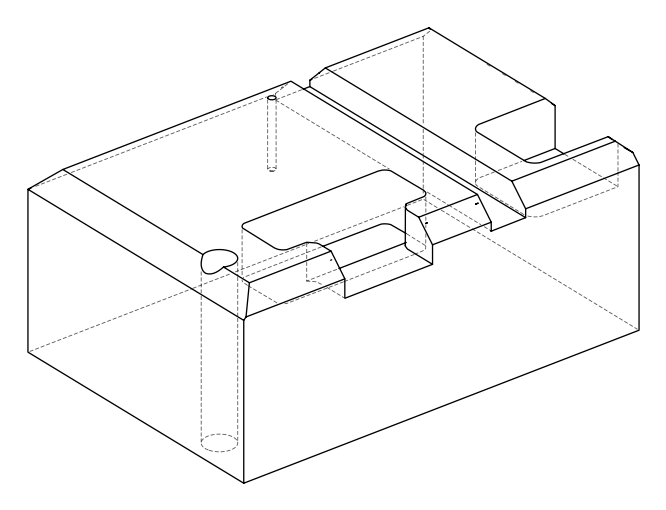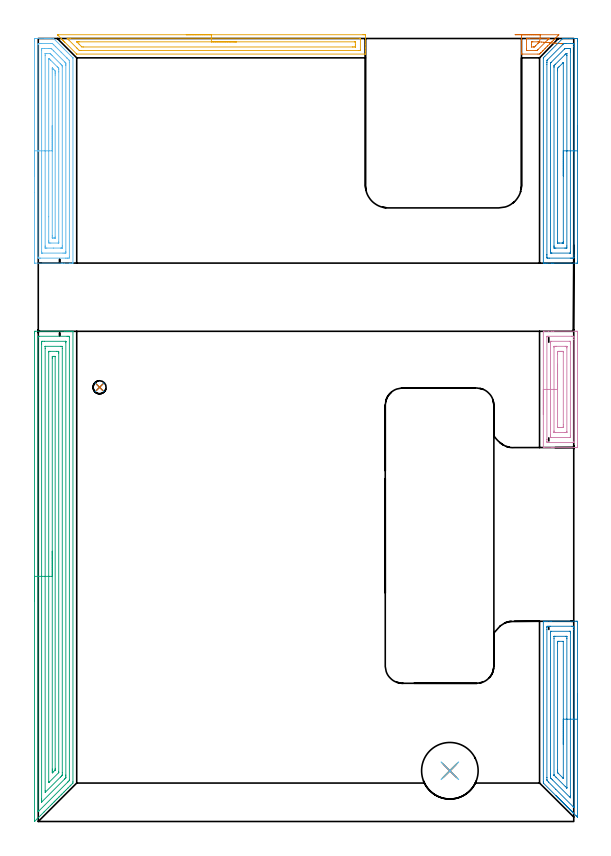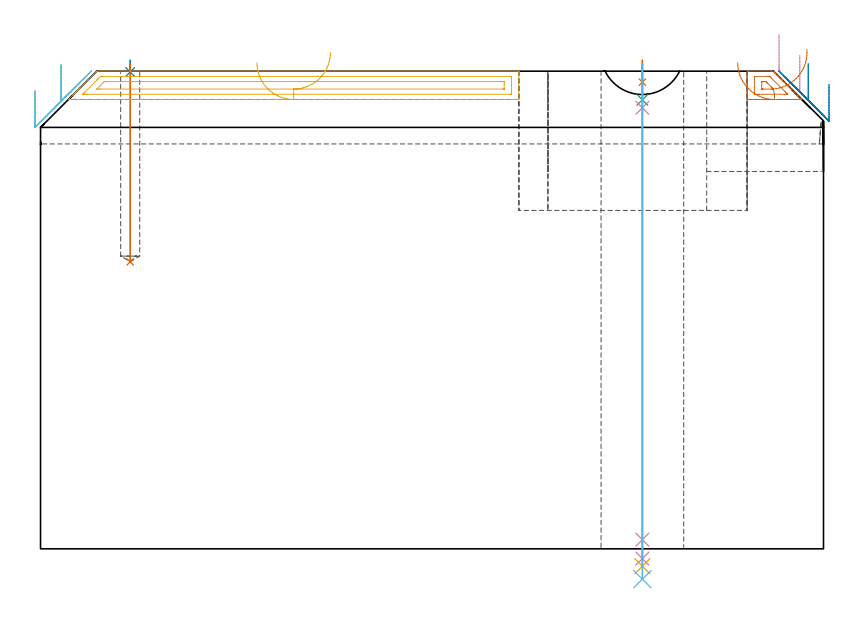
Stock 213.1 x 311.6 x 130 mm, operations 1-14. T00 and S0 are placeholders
(PLAN: 19 operations, 10 tool changes, 72.6 min)
(1 SPOT_DRILL | STEP1HOLE | NXT0321_9005460120000 | 0.05 min | 183 mm3)
(2 SPOT_DRILL_1 | STEP1POCKET | NXT0321_9005460120000 | 0.03 min | 0 mm3)
(3 DRILL_BLIND_HOLE_INTO_CENTER | STEP1HOLE | UGT0301_447 | 0.04 min | 92 mm3)
(4 GUN_DRILL_THROUGH_HOLE | STEP1HOLE | UGT0307_001 | 0.59 min | 2393 mm3)
(5 SPADE_DRILL_TO_ENLARGE_THROUGH_HOLE | STEP1HOLE | UGT0306_005 | 0.55 min | 18766 mm3)
(6 DRILL_TO_ENLARGE_THROUGH_HOLE | STEP1HOLE | UGT0301_054 | 0.56 min | 30216 mm3)
(7 DRILL_BLIND_HOLE_INTO_CENTER_1 | STEP1POCKET | UGT0301_447 | 0.22 min | 1069 mm3)
(8 AREA_MILL | FG_CHAMFER_SURFACE | UGT0205_001 | 3.15 min | 8000 mm3)
(9 AREA_MILL_1 | FG_CHAMFER_SURFACE_1 | UGT0205_001 | 9.25 min | 23680 mm3)
(10 AREA_MILL_2 | FG_CHAMFER_SURFACE_2 | UGT0205_001 | 2.14 min | 5564 mm3)
(11 AREA_MILL_3 | FG_CHAMFER_SURFACE_3 | UGT0205_001 | 3.07 min | 3923 mm3)
(12 AREA_MILL_4 | FG_CHAMFER_SURFACE_4 | UGT0205_001 | 4.44 min | 11020 mm3)
(13 AREA_MILL_5 | FG_CHAMFER_SURFACE_5 | UGT0205_001 | 0.48 min | 708 mm3)
(14 AREA_MILL_6 | FG_CHAMFER_SURFACE_6 | UGT0205_001 | 3.78 min | 8634 mm3)
(15 AREA_MILL_7 | FG_CHAMFER_SURFACE_7 | UGT0205_001 | 9.74 min | 22533 mm3)
(16 MILL_RECTANGULAR_POCKET | POCKET_RECTANGULAR_STRAIGHT | NXT0201_011 | Follow Part, ap 3, ae 75% | 17.94 min | 190873 mm3)
(17 MILL_SLOT | SLOT_PARTIAL_RECTANGULAR | NXT0201_012 | Follow Part, ap 4, ae 75% | 10.57 min | 157081 mm3)
(18 MILL_RECTANGULAR_SLOT | SLOT_RECTANGULAR | UGT0201_136 | Follow Part, ap 5, ae 75% | 4.15 min | 111373 mm3)
(19 MILL_RECTANGULAR_SLOT_1 | SLOT_RECTANGULAR_1 | UGT0201_020 | Follow Part, ap 12.5, ae 75% | 1.82 min | 59285 mm3)
(TOOL NXT0321_9005460120000 | NC Spot Drill, 142deg, 12mm, Carbide, Uncoated | D12 PA142 FL30 Z2)
(TOOL UGT0301_447 | Carbide Drill 5.2 mm | D5.2 PA118 FL52 Z2)
(TOOL UGT0307_001 | Gun Drill 5 mm | D5 PA130 FL24 Z1)
(TOOL UGT0306_005 | Spade Drill 14.5mm | D14.5 PA132 FL10 Z2)
(TOOL UGT0301_054 | Twist Drill 22.5 mm | D22.5 PA118 FL155 Z2)
(TOOL UGT0205_001 | Chamfer Mill 20 x 3 x 45 deg. | D20 FL50 Z2)
(TOOL NXT0201_011 | ENDMILL 12mm [2P460-1200-NA 1630] | D12 FL38 Z6)
(TOOL NXT0201_012 | ENDMILL 16mm [2P460-1600-NA 1630] | D16 FL38 Z6)
(TOOL UGT0201_136 | Carbide End Mill 20.0 | D20 FL30 Z4)
(TOOL UGT0201_020 | End mill 50 mm | D50 FL50 Z4)
(OP 1 SPOT_DRILL)
G17 G21 G94 G90
T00 M6
G54
G17 G0 G90 X163.8 Y20.2 S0 M3
G43 Z140. H0
G94 G81 G98 Z127. F250. R133.
G80
M5
M2
(OP 2 SPOT_DRILL_1)
G17 G21 G94 G90
T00 M6
G54
G17 G0 G90 X24.4 Y172.8 S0 M3
G43 Z140. H0
G94 G81 G98 Z129.776 F250. R133.
G80
M5
M2
(OP 3 DRILL_BLIND_HOLE_INTO_CENTER)
G17 G21 G94 G90
T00 M6
G54
G17 G0 G90 X163.8 Y20.2 S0 M3
G43 Z140. H0
G94 G81 G98 Z122.2 F250. R132.
G80
M5
M2
(OP 4 GUN_DRILL_THROUGH_HOLE)
G17 G21 G94 G90
T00 M6
G54
G17 G0 G90 X163.8 Y20.2 M8
G43 Z140. H0
Z129.102
S716 M3
G94 G1 Z120.036 F125. M26
G4 X.084
Z2.5 F250.
G4 X.084
Z-2.666 F125.
G4 X.084
M5
M9
G0 Z129.102
Z140.
M2
(OP 5 SPADE_DRILL_TO_ENLARGE_THROUGH_HOLE)
G17 G21 G94 G90
T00 M6
G54
G17 G0 G90 X163.8 Y20.2 S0 M3
G43 Z140. H0
G94 G73 G98 Z-4.728 F250. Q13.473 R132.
G80
M5
M2
(OP 6 DRILL_TO_ENLARGE_THROUGH_HOLE)
G17 G21 G94 G90
T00 M6
G54
G17 G0 G90 X163.8 Y20.2 S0 M3
G43 Z140. H0
G94 G73 G98 Z-8.26 F250. Q19.751 R132.
G80
M5
M2
(OP 7 DRILL_BLIND_HOLE_INTO_CENTER_1)
G17 G21 G94 G90
T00 M6
G54
G17 G0 G90 X24.4 Y172.8 S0 M3
G43 Z140. H0
G94 G81 G98 Z78.1 F250. R132.
G80
M5
M2
(OP 8 AREA_MILL)
G17 G21 G94 G90
T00 M6
G54
G17 G0 G90 X214.6 Y50.7 S1061 M3
G43 Z140. H0
Z126.4
G94 G1 Y50.662 Z125.528 F250.
Y50.548 Z124.664
Y50.359 Z123.812
Y50.097 Z122.98
Y49.763 Z122.174
Y49.36 Z121.4
Y48.892 Z120.664
Y48.361 Z119.972
Y47.771 Z119.329
Y47.128 Z118.74
Y46.436 Z118.209
Y45.7 Z117.74
Y44.926 Z117.337
Y44.12 Z117.003
Y43.288 Z116.741
Y42.437 Z116.552
Y41.572 Z116.438
Y40.7 Z116.4
Y1.929
X214.596 Y1.715 Z116.401
X214.594 Y1.713 Z116.403
X214.584 Y1.715 Z116.414
X214.148 Y2.152 Z116.851
X214.03 Y2.269 Z116.968
X212.887 Y3.413 Z118.112
X212.843 Y3.456 Z118.154
X212.799 Y3.501 Z118.2
X212.591 Y3.708 Z118.408
X212.546 Y3.752 Z118.451
X212.501 Y3.798 Z118.498
X212.296 Y4.004 Z118.703
X212.25 Y4.049 Z118.747
X212.204 Y4.096 Z118.795
X212. Y4.3 Z118.999
X211.953 Y4.346 Z119.044
X211.906 Y4.394 Z119.093
X211.704 Y4.595 Z119.295
X211.656 Y4.642 Z119.341
X211.608 Y4.691 Z119.391
X211.408 Y4.891 Z119.591
X211.36 Y4.939 Z119.637
X211.311 Y4.989 Z119.688
X211.113 Y5.187 Z119.886
X211.063 Y5.236 Z119.934
X211.013 Y5.286 Z119.986
X210.817 Y5.483 Z120.182
X210.766 Y5.532 Z120.23
X210.716 Y5.584 Z120.283
X210.521 Y5.778 Z120.478
X210.47 Y5.829 Z120.527
X210.418 Y5.881 Z120.581
X210.226 Y6.074 Z120.773
X210.173 Y6.125 Z120.824
X210.12 Y6.179 Z120.879
X209.93 Y6.37 Z121.069
X209.877 Y6.422 Z121.12
X209.823 Y6.477 Z121.176
X209.634 Y6.665 Z121.365
X209.58 Y6.719 Z121.417
X209.525 Y6.774 Z121.474
X209.338 Y6.961 Z121.661
X209.283 Y7.015 Z121.714
X209.228 Y7.072 Z121.771
X209.043 Y7.257 Z121.956
X208.987 Y7.312 Z122.01
X208.93 Y7.369 Z122.069
X208.747 Y7.553 Z122.252
X208.69 Y7.609 Z122.307
X208.632 Y7.667 Z122.367
X208.451 Y7.848 Z122.548
X208.393 Y7.905 Z122.603
X208.335 Y7.965 Z122.664
X208.156 Y8.144 Z122.843
X208.097 Y8.202 Z122.9
X208.037 Y8.262 Z122.962
X207.86 Y8.44 Z123.139
X207.8 Y8.498 Z123.197
X207.74 Y8.56 Z123.259
X207.564 Y8.735 Z123.435
X207.503 Y8.795 Z123.493
X207.442 Y8.857 Z123.557
X207.268 Y9.031 Z123.731
X207.207 Y9.092 Z123.79
X207.145 Y9.155 Z123.854
X206.973 Y9.327 Z124.026
X206.91 Y9.388 Z124.086
X206.847 Y9.453 Z124.152
X206.677 Y9.623 Z124.322
X206.613 Y9.685 Z124.383
X206.549 Y9.75 Z124.45
X206.381 Y9.918 Z124.618
X206.317 Y9.982 Z124.68
X206.252 Y10.048 Z124.747
X206.086 Y10.214 Z124.913
X206.02 Y10.278 Z124.976
X201.098 Y15.202 Z129.9
X201.006 Y15.298 Z129.992
X201. Y15.702 Z130.
Y79.536
X201.003 Y79.69 Z129.988
X201.044 Y79.694 Z129.947
X201.418 Y79.7 Z129.581
X201.807 Z129.192
X202.46 Z128.535
X203.677 Z127.32
X204.24 Z126.754
X214.03 Z116.968
X214.313 Y79.698 Z116.684
X214.592 Y79.69 Z116.406
X214.599 Y79.411 Z116.399
X214.6 Y40.7 Z116.4
X213.186 Z117.814
X213.185 Y5.836 Z117.815
X213.184 Y5.789 Z117.816
X213.179 Y5.697 Z117.821
X213.172 Y5.589 Z117.828
X213.14 Y5.618 Z117.86
X212.87 Y5.881 Z118.13
X205.949 Y12.801 Z125.051
X203.05 Y15.702 Z127.95
X202.46 Y16.302 Z128.54
X202.421 Y16.595 Z128.579
X202.418 Y16.637 Z128.582
X202.414 Y17.488 Z128.586
Y17.534
Y76.458
X202.418 Y77.304 Z128.582
X202.42 Y77.345 Z128.58
X202.46 Y77.69 Z128.54
X202.958 Y77.698 Z128.042
X203.35 Y77.699 Z127.65
X203.846 Y77.7 Z127.154
X212.25 Y77.699 Z118.75
X212.748 Y77.697 Z118.252
X213.14 Y77.69 Z117.86
X213.18 Y77.304 Z117.82
X213.183 Y77.261 Z117.817
X213.186 Y76.412 Z117.814
Y76.365
Y40.7
X211.771 Z119.229
Y10.345
X211.77 Y9.934 Z119.23
X211.767 Y9.453 Z119.233
X211.766 Y9.447 Z119.234
X211.751 Y9.453 Z119.249
X211.36 Y9.841 Z119.64
X204.604 Y16.595 Z126.396
X204.24 Y16.961 Z126.76
X203.979 Y17.228 Z127.021
X203.85 Y17.361 Z127.15
X203.836 Y17.488 Z127.164
X203.831 Y17.898 Z127.169
X203.829 Y18.38 Z127.171
Y18.793
Y75.519
X203.83 Y75.622 Z127.17
X203.833 Y75.672 Z127.167
X203.835 Y75.69 Z127.165
X203.879 Y75.692 Z127.121
X204.061 Y75.699 Z126.939
X211.36 Z119.64
X211.54 Y75.698 Z119.46
X211.661 Y75.694 Z119.339
X211.754 Y75.69 Z119.246
X211.765 Y75.675 Z119.235
X211.767 Y75.656 Z119.233
X211.769 Y75.519 Z119.231
X211.771 Y75.106 Z119.229
Y40.7
X210.357 Z120.643
Y13.588
X210.355 Y13.424 Z120.645
X210.353 Y13.343 Z120.647
X210.351 Y13.316 Z120.649
X210.332 Y13.328 Z120.668
X209.733 Y13.917 Z121.267
X206.02 Y17.629 Z124.98
X205.274 Y18.38 Z125.726
X205.25 Y18.41 Z125.75
X205.248 Y18.43 Z125.752
X205.245 Y18.478 Z125.755
X205.243 Y18.575 Z125.757
Y72.84
X205.245 Y73.618 Z125.755
X205.248 Y73.671 Z125.752
X205.25 Y73.69 Z125.75
X205.271 Y73.692 Z125.729
X205.378 Y73.696 Z125.622
X205.592 Y73.699 Z125.408
X210.022 Z120.978
X210.226 Y73.697 Z120.774
X210.328 Y73.692 Z120.672
X210.348 Y73.69 Z120.652
X210.351 Y73.677 Z120.649
X210.353 Y73.639 Z120.647
X210.357 Y72.953 Z120.643
Y72.84
Y40.7
X208.943 Z122.057
X208.942 Y17.198 Z122.058
X208.94 Y17.177 Z122.06
X208.939 Y17.175 Z122.061
X208.929 Y17.181 Z122.071
X208.77 Y17.331 Z122.23
X208.69 Y17.408 Z122.31
X208.61 Y17.488 Z122.39
X206.825 Y19.273 Z124.175
X206.741 Y19.363 Z124.259
X206.687 Y19.424 Z124.313
X206.664 Y19.467 Z124.336
X206.661 Y19.523 Z124.339
X206.657 Y20.166 Z124.343
Y20.42
X206.658 Y71.055 Z124.342
X206.659 Y71.306 Z124.341
X206.664 Y71.562 Z124.336
X206.675 Y71.69 Z124.325
X206.749 Y71.694 Z124.251
X206.91 Y71.698 Z124.09
X207.157 Y71.7 Z123.843
X208.938 Y71.699 Z122.062
X208.941 Y71.696 Z122.059
X208.942 Y71.694 Z122.058
X208.943 Y40.7 Z122.057
Y39.829 Z122.095
Y38.964 Z122.209
Y38.112 Z122.398
Y37.28 Z122.66
Y36.474 Z122.994
Y35.7 Z123.397
Y34.964 Z123.865
Y34.272 Z124.396
Y33.629 Z124.986
Y33.04 Z125.629
Y32.509 Z126.321
Y32.04 Z127.057
Y31.637 Z127.831
Y31.303 Z128.637
Y31.041 Z129.469
Y30.852 Z130.32
Y30.738 Z131.185
Y30.7 Z132.057
G0 Z140.
M5
M2
(OP 9 AREA_MILL_1)
G17 G21 G94 G90
T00 M6
G54
G17 G0 G90 X-1.5 Y87.55 S1061 M3
G43 Z140. H0
Z124.7
G94 G1 Y87.588 Z123.829 F250.
Y87.702 Z122.964
Y87.891 Z122.112
Y88.153 Z121.28
Y88.487 Z120.474
Y88.89 Z119.7
Y89.358 Z118.964
Y89.89 Z118.272
Y90.479 Z117.629
Y91.122 Z117.04
Y91.814 Z116.509
Y92.55 Z116.04
Y93.324 Z115.637
Y94.13 Z115.303
Y94.962 Z115.041
Y95.813 Z114.852
Y96.678 Z114.738
Y97.55 Z114.7
Y194.482
X-1.497 Y194.83 Z114.702
X-1.492 Y195.09 Z114.706
X-1.228 Y195.1 Z114.969
X10.591 Z126.785
X11.137 Z127.334
X11.479 Z127.675
X12.026 Z128.222
X12.367 Z128.562
X13.05 Z129.249
X13.381 Z129.581
X13.763 Y195.094 Z129.954
X13.797 Y195.09 Z129.988
X13.8 Y194.928 Z130.
Y15.806
X13.802 Y15.305 Z129.98
X13.71 Y15.21 Z129.909
X12.945 Y14.445 Z129.145
X12.663 Y14.161 Z128.859
X12.077 Y13.577 Z128.277
X11.775 Y13.273 Z127.97
X11.183 Y12.683 Z127.383
X10.887 Y12.384 Z127.082
X10.286 Y11.786 Z126.486
X9.999 Y11.496 Z126.194
X9.392 Y10.892 Z125.592
X9.11 Y10.608 Z125.305
X8.499 Y9.999 Z124.699
X8.222 Y9.72 Z124.417
X7.53 Y9.03 Z123.73
X7.161 Y8.659 Z123.357
X6.62 Y8.12 Z122.82
X6.267 Y7.765 Z122.463
X5.711 Y7.211 Z121.911
X5.374 Y6.872 Z121.57
X4.801 Y6.301 Z121.001
X4.078 Y5.577 Z120.277
X2.301 Y3.801 Z118.501
X0.906 Y2.405 Z117.105
X-0.434 Y1.065 Z115.764
X-1.399 Y0.101 Z114.799
X-1.491 Y0.012 Z114.705
X-1.498 Y0.122 Z114.702
X-1.499 Y0.172 Z114.701
X-1.5 Y0.273 Z114.7
Y97.55
X-0.086 Z116.114
X-0.085 Y192.713 Z116.115
X-0.067 Y193.09 Z116.133
X0.42 Y193.099 Z116.62
X11.479 Y193.1 Z127.679
X11.966 Y193.099 Z128.166
X12.367 Y193.09 Z128.567
X12.385 Y192.695 Z128.585
X12.386 Y192.676 Z128.586
X12.385 Y16.681 Z128.585
X12.367 Y16.329 Z128.567
X12.111 Y16.064 Z128.311
X11.856 Y15.806 Z128.056
X11.667 Y15.617 Z127.867
X0.242 Y4.192 Z116.442
X0.086 Y4.039 Z116.286
X-0.067 Y3.895 Z116.133
X-0.085 Y4.192 Z116.115
Y4.211
X-0.086 Y97.55 Z116.114
X1.329 Z117.529
Y190.015
X1.33 Y190.397 Z117.53
X1.333 Y190.908 Z117.533
X1.336 Y191.09 Z117.536
X1.521 Y191.097 Z117.721
X1.709 Y191.099 Z117.909
X2.407 Y191.1 Z118.607
X10.781 Y191.099 Z126.981
X10.909 Y191.096 Z127.109
X10.954 Y191.091 Z127.154
X10.966 Y191.087 Z127.166
X10.967 Y191.081 Z127.167
X10.97 Y191.036 Z127.17
X10.971 Y190.908 Z127.171
Y190.525
Y18.486
Y18.104
X10.967 Y17.593 Z127.167
X10.965 Y17.403 Z127.165
X10.955 Y17.366 Z127.155
X10.932 Y17.338 Z127.132
X10.889 Y17.292 Z127.089
X10.591 Y16.99 Z126.791
X10.446 Y16.845 Z126.646
X1.365 Y7.765 Z117.565
X1.352 Y7.757 Z117.552
X1.345 Y7.754 Z117.545
X1.336 Y7.765 Z117.536
X1.334 Y7.798 Z117.534
X1.33 Y8.147 Z117.53
X1.329 Y8.659 Z117.529
Y9.042
Y97.55
X2.743 Z118.943
Y188.228
X2.744 Y188.974 Z118.944
X2.747 Y189.081 Z118.947
X2.749 Y189.089 Z118.949
X2.755 Y189.093 Z118.955
X2.781 Y189.097 Z118.981
X2.835 Y189.099 Z119.035
X8.836 Y189.1 Z125.036
X9.255 Y189.094 Z125.455
X9.464 Y189.09 Z125.664
X9.55 Y189.079 Z125.75
X9.557 Y188.228 Z125.757
Y19.379
X9.553 Y18.636 Z125.753
X9.55 Y18.486 Z125.75
X9.539 Y18.4 Z125.739
X9.47 Y18.325 Z125.67
X9.361 Y18.212 Z125.561
X9.224 Y18.074 Z125.424
X8.814 Y17.663 Z125.014
X2.92 Y11.77 Z119.12
X2.844 Y11.698 Z119.044
X2.779 Y11.64 Z118.979
X2.749 Y11.618 Z118.949
X2.743 Y12.232 Z118.943
Y97.55
X4.157 Z120.357
X4.158 Y186.878 Z120.358
X4.159 Y187.023 Z120.359
X4.162 Y187.075 Z120.362
X4.165 Y187.091 Z120.365
X4.17 Y187.094 Z120.37
X4.21 Y187.097 Z120.41
X4.374 Y187.099 Z120.574
X4.607 Y187.1 Z120.807
X7.272 Y187.099 Z123.472
X7.926 Y187.09 Z124.126
X8.136 Y187.086 Z124.336
X8.141 Y186.659 Z124.341
X8.142 Y186.441 Z124.342
X8.143 Y19.717 Z124.343
X8.141 Y19.548 Z124.341
X8.138 Y19.465 Z124.338
X8.136 Y19.448 Z124.336
X8.122 Y19.428 Z124.322
X8.08 Y19.379 Z124.28
X4.374 Y15.672 Z120.574
X4.306 Y15.608 Z120.506
X4.173 Y15.483 Z120.373
X4.162 Y15.478 Z120.362
X4.161 Y15.488 Z120.361
X4.159 Y15.526 Z120.359
X4.157 Y15.588 Z120.357
Y15.806
Y97.55
X5.571 Z121.771
Y184.343
X5.573 Y184.654 Z121.773
X5.576 Y184.945 Z121.776
X5.578 Y185.082 Z121.778
X5.715 Y185.092 Z121.915
X6.15 Y185.097 Z122.35
X6.597 Y185.099 Z122.797
X6.71 Y185.093 Z122.91
X6.72 Y185.09 Z122.92
X6.722 Y185.082 Z122.922
X6.726 Y185.045 Z122.926
X6.728 Y184.966 Z122.928
Y21.166
X6.725 Y20.588 Z122.925
X6.722 Y20.508 Z122.922
X6.717 Y20.476 Z122.917
X6.693 Y20.45 Z122.893
X6.524 Y20.273 Z122.724
X5.891 Y19.64 Z122.091
X5.627 Y19.379 Z121.827
X5.612 Y19.371 Z121.812
X5.578 Y19.379 Z121.778
X5.577 Y19.46 Z121.777
X5.572 Y19.96 Z121.772
Y20.273
X5.571 Y20.855 Z121.771
Y97.55
Y98.422 Z121.809
Y99.286 Z121.923
Y100.138 Z122.112
Y100.97 Z122.374
Y101.776 Z122.708
Y102.55 Z123.111
Y103.286 Z123.58
Y103.978 Z124.111
Y104.621 Z124.7
Y105.21 Z125.343
Y105.742 Z126.035
Y106.21 Z126.771
Y106.613 Z127.545
Y106.947 Z128.351
Y107.209 Z129.183
Y107.398 Z130.035
Y107.512 Z130.9
Y107.55 Z131.771
G0 Z140.
M5
M2
(OP 10 AREA_MILL_2)
G17 G21 G94 G90
T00 M6
G54
G17 G0 G90 X201. Y161.95 S1061 M3
G43 Z140. H0
G94 G1 Y161.988 Z139.128 F250.
Y162.102 Z138.263
Y162.291 Z137.412
Y162.553 Z136.58
Y162.887 Z135.774
Y163.29 Z135.
Y163.759 Z134.264
Y164.29 Z133.572
Y164.879 Z132.929
Y165.522 Z132.339
Y166.214 Z131.808
Y166.95 Z131.34
Y167.724 Z130.937
Y168.53 Z130.603
Y169.362 Z130.341
Y170.214 Z130.152
Y171.078 Z130.038
Y171.95 Z130.
Y195.014
X201.004 Y195.09 Z129.989
X201.023 Y195.094 Z129.97
X201.222 Y195.1 Z129.776
X203.003 Z127.995
X204.24 Z126.757
X204.414 Z126.584
X205.13 Z125.863
X214.03 Z116.967
X214.39 Y195.098 Z116.606
X214.591 Y195.09 Z116.405
X214.599 Y194.89 Z116.399
X214.6 Y194.57 Z116.4
Y149.649
X214.598 Y149.33 Z116.402
X214.591 Y148.807 Z116.405
X214.559 Y148.802 Z116.437
X214.03 Y148.8 Z116.967
X213.498 Z117.498
X205.13 Z125.863
X204.414 Z126.584
X204.24 Z126.757
X201.222 Z129.776
X201.024 Z129.968
X201.003 Y148.809 Z129.989
X201. Y148.886 Z130.
Y171.95
X202.414 Z128.586
X202.415 Y192.842 Z128.585
X202.416 Y192.888 Z128.584
X202.421 Y192.979 Z128.579
X202.429 Y193.09 Z128.571
X202.46 Y193.092 Z128.54
X203.046 Y193.099 Z127.954
X212.25 Z118.75
X212.838 Y193.097 Z118.162
X213.14 Y193.09 Z117.86
X213.179 Y192.796 Z117.821
X213.182 Y192.754 Z117.818
X213.186 Y191.909 Z117.814
Y191.863
X213.185 Y151.059 Z117.815
X213.184 Y151.012 Z117.816
X213.179 Y150.921 Z117.821
X213.171 Y150.81 Z117.829
X213.14 Y150.808 Z117.86
X212.554 Y150.801 Z118.446
X203.35 Z127.65
X202.762 Y150.803 Z128.238
X202.46 Y150.81 Z128.54
X202.421 Y151.104 Z128.579
X202.418 Y151.146 Z128.582
X202.414 Y151.991 Z128.586
Y152.037
Y171.95
X203.828 Z127.172
X203.829 Y190.545 Z127.171
X203.831 Y191.022 Z127.169
X203.832 Y191.072 Z127.168
X203.834 Y191.089 Z127.166
X203.926 Y191.094 Z127.074
X204.083 Y191.099 Z126.917
X211.438 Y191.1 Z119.562
X211.595 Y191.098 Z119.405
X211.7 Y191.094 Z119.3
X211.766 Y191.088 Z119.234
X211.767 Y191.079 Z119.233
X211.77 Y191.022 Z119.23
X211.771 Y190.612 Z119.229
X211.772 Y190.135 Z119.228
X211.771 Y153.355 Z119.229
X211.769 Y152.878 Z119.231
X211.768 Y152.828 Z119.232
X211.766 Y152.811 Z119.234
X211.674 Y152.806 Z119.326
X211.517 Y152.801 Z119.483
X204.162 Y152.8 Z126.838
X204.005 Y152.802 Z126.995
X203.9 Y152.807 Z127.1
X203.834 Y152.812 Z127.166
X203.833 Y152.821 Z127.167
X203.83 Y152.878 Z127.17
X203.829 Y153.288 Z127.171
X203.828 Y153.765 Z127.172
Y171.95
X205.243 Z125.757
Y188.748
X205.245 Y188.942 Z125.755
X205.247 Y189.038 Z125.753
X205.249 Y189.079 Z125.751
X205.286 Y189.092 Z125.714
X206.02 Y189.099 Z124.98
X206.168 Y189.1 Z124.832
X209.728 Z121.272
X210.333 Y189.092 Z120.667
X210.347 Y189.09 Z120.653
X210.351 Y189.082 Z120.649
X210.354 Y189.044 Z120.646
X210.356 Y188.963 Z120.644
X210.357 Y188.8 Z120.643
Y188.473
Y155.152
X210.355 Y154.958 Z120.645
X210.353 Y154.862 Z120.647
X210.351 Y154.821 Z120.649
X210.314 Y154.808 Z120.686
X209.58 Y154.801 Z121.42
X209.432 Y154.8 Z121.568
X205.872 Z125.128
X205.267 Y154.808 Z125.733
X205.253 Y154.81 Z125.747
X205.249 Y154.818 Z125.751
X205.246 Y154.856 Z125.754
X205.244 Y154.937 Z125.756
X205.243 Y155.101 Z125.757
Y155.427
Y171.95
X206.657 Z124.343
Y185.952
X206.658 Y186.587 Z124.342
X206.66 Y186.836 Z124.34
X206.664 Y187.082 Z124.336
X206.91 Y187.09 Z124.09
X207.287 Y187.098 Z123.713
X207.8 Y187.1 Z123.2
X208.175 Z122.825
X208.69 Y187.099 Z122.31
X208.862 Y187.097 Z122.138
X208.923 Y187.093 Z122.077
X208.935 Y187.091 Z122.065
X208.938 Y187.067 Z122.062
X208.94 Y187.007 Z122.06
X208.942 Y186.839 Z122.058
X208.943 Y157.948 Z122.057
X208.942 Y157.314 Z122.058
X208.94 Y157.064 Z122.06
X208.936 Y156.819 Z122.064
X208.69 Y156.81 Z122.31
X208.313 Y156.802 Z122.687
X207.8 Y156.8 Z123.2
X207.425 Z123.575
X206.91 Y156.801 Z124.09
X206.738 Y156.804 Z124.262
X206.677 Y156.807 Z124.323
X206.665 Y156.809 Z124.335
X206.663 Y156.833 Z124.337
X206.66 Y156.893 Z124.34
X206.658 Y157.061 Z124.342
X206.657 Y171.95 Z124.343
Y172.822 Z124.381
Y173.687 Z124.495
Y174.538 Z124.684
Y175.37 Z124.946
Y176.176 Z125.28
Y176.95 Z125.683
Y177.686 Z126.152
Y178.378 Z126.683
Y179.021 Z127.272
Y179.61 Z127.915
Y180.142 Z128.607
Y180.61 Z129.343
Y181.013 Z130.117
Y181.347 Z130.923
Y181.609 Z131.755
Y181.798 Z132.607
Y181.912 Z133.472
Y181.95 Z134.343
G0 Z140.
M5
M2
(OP 11 AREA_MILL_3)
G17 G21 G94 G90
T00 M6
G54
G17 G0 G90 X58.9 Y313.1 S1061 M3
G43 Z140. H0
Z132.3
G94 G1 X58.938 Z131.428 F250.
X59.052 Z130.564
X59.241 Z129.712
X59.503 Z128.88
X59.837 Z128.074
X60.24 Z127.3
X60.708 Z126.564
X61.24 Z125.872
X61.829 Z125.229
X62.472 Z124.64
X63.164 Z124.109
X63.9 Z123.64
X64.674 Z123.237
X65.48 Z122.903
X66.312 Z122.641
X67.164 Z122.452
X68.028 Z122.338
X68.9 Z122.3
X129.234
X129.593 Y313.099 Z122.301
X129.949 Y313.096 Z122.302
X130.19 Y313.093 Z122.304
X130.2 Y312.748 Z122.649
Y309.25 Z126.145
Y307.816 Z127.581
Y306.627 Z128.768
Y305.653 Z129.746
X130.197 Y305.524 Z129.868
X130.19 Y305.402 Z129.988
X130.039 Y305.4 Z130.
X15.347
X15.305 Y305.406 Z129.991
X15.279 Y305.423 Z129.975
X15.122 Y305.578 Z129.822
X10.574 Y310.124 Z125.272
X10.438 Y310.261 Z125.137
X10.277 Y310.422 Z124.976
X10.136 Y310.562 Z124.834
X9.992 Y310.707 Z124.691
X9.848 Y310.85 Z124.547
X9.699 Y310.999 Z124.396
X9.546 Y311.153 Z124.245
X9.42 Y311.279 Z124.119
X9.261 Y311.436 Z123.959
X9.099 Y311.6 Z123.798
X7.734 Y312.966 Z122.433
X7.609 Y313.092 Z122.306
X7.716 Y313.098 Z122.302
X7.761 Y313.099 Z122.301
X7.852 Y313.1 Z122.3
X68.9
Y311.686 Z123.714
X127.808 Y311.685 Z123.715
X128.001 Y311.684 Z123.716
X128.152 Y311.68 Z123.72
X128.184 Y311.679 Z123.721
X128.19 Y311.662 Z123.738
X128.194 Y311.635 Z123.765
X128.199 Y311.49 Z123.91
X128.2 Y307.118 Z128.282
X128.198 Y306.989 Z128.411
X128.194 Y306.887 Z128.513
X128.19 Y306.825 Z128.575
X128.157 Y306.821 Z128.579
X127.808 Y306.816 Z128.584
X127.616 Y306.815 Z128.585
X16.94
X16.59 Y306.818 Z128.582
X16.416 Y306.821 Z128.579
X16.332 Y306.83 Z128.57
X16.24 Y306.915 Z128.485
X15.649 Y307.501 Z127.899
X15.347 Y307.802 Z127.598
X12.151 Y310.999 Z124.401
X11.777 Y311.376 Z124.024
X11.531 Y311.631 Z123.769
X11.49 Y311.679 Z123.721
X11.574 Y311.681 Z123.719
X11.777 Y311.684 Z123.716
X11.969 Y311.685 Z123.715
X12.67 Y311.686 Z123.714
X68.9
Y310.272 Z125.128
X125.873 Y310.271 Z125.129
X126.023 Y310.27 Z125.13
X126.172 Y310.266 Z125.134
X126.186 Y310.265 Z125.135
X126.19 Y310.257 Z125.143
X126.196 Y310.228 Z125.172
X126.199 Y310.182 Z125.218
X126.2 Y309.077 Z126.323
X126.198 Y308.376 Z127.024
X126.195 Y308.289 Z127.111
X126.19 Y308.247 Z127.153
X126.186 Y308.235 Z127.165
X126.169 Y308.233 Z127.167
X126.023 Y308.231 Z127.169
X125.281 Y308.229 Z127.171
X125.13 Y308.228 Z127.172
X18.025 Y308.229 Z127.171
X17.379 Y308.235 Z127.165
X17.328 Y308.281 Z127.119
X17.226 Y308.376 Z127.024
X17.132 Y308.467 Z126.933
X16.24 Y309.359 Z126.041
X15.477 Y310.124 Z125.276
X15.347 Y310.257 Z125.143
Y310.267 Z125.133
Y310.268 Z125.132
X16.09 Y310.271 Z125.129
X16.24
X68.9 Y310.272 Z125.128
X69.772 Z125.167
X70.636 Z125.28
X71.488 Z125.469
X72.32 Z125.732
X73.126 Z126.065
X73.9 Z126.468
X74.636 Z126.937
X75.328 Z127.468
X75.971 Z128.057
X76.56 Z128.701
X77.092 Z129.393
X77.56 Z130.128
X77.963 Z130.902
X78.297 Z131.708
X78.559 Z132.54
X78.748 Z133.392
X78.862 Z134.257
X78.9 Z135.128
G0 Z140.
M5
M2
(OP 12 AREA_MILL_4)
G17 G21 G94 G90
T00 M6
G54
G17 G0 G90 X-1.5 Y256.9 S1061 M3
G43 Z140. H0
Z124.7
G94 G1 Y256.938 Z123.828 F250.
Y257.052 Z122.964
Y257.241 Z122.112
Y257.503 Z121.28
Y257.837 Z120.474
Y258.24 Z119.7
Y258.708 Z118.964
Y259.24 Z118.272
Y259.829 Z117.629
Y260.472 Z117.04
Y261.164 Z116.508
Y261.9 Z116.04
Y262.674 Z115.637
Y263.48 Z115.303
Y264.312 Z115.041
Y265.164 Z114.852
Y266.028 Z114.738
Y266.9 Z114.7
Y310.668
X-1.499 Y311.013 Z114.701
X-1.494 Y311.553 Z114.703
X-1.491 Y311.592 Z114.706
X-0.955 Y311.6 Z115.241
X2.597 Z118.791
X3.203 Z119.4
X3.486 Z119.682
X4.091 Z120.288
X4.374 Z120.569
X4.939 Z121.138
X6.063 Z122.262
X6.1 Y311.596 Z122.299
X6.106 Y311.594 Z122.305
X13.787 Y303.913 Z129.986
X13.795 Y303.896 Z129.995
X13.8 Y303.883 Z130.
Y222.342
X13.797 Y222.21 Z129.988
X13.769 Y222.207 Z129.961
X13.453 Y222.2 Z129.652
X12.932 Z129.131
X12.367 Z128.562
X10.308 Z126.505
X9.702 Z125.897
X9.117 Z125.312
X-1.259 Y222.201 Z114.938
X-1.492 Y222.21 Z114.705
X-1.499 Y222.442 Z114.699
X-1.5 Y250.358 Z114.7
Y266.9
X-0.086 Z116.114
X-0.085 Y309.23 Z116.115
Y309.248
X-0.067 Y309.59 Z116.133
X0.455 Y309.598 Z116.655
X0.821 Y309.599 Z117.021
X1.341 Y309.6 Z117.541
X4.894 Y309.599 Z121.094
X5.262 Y309.595 Z121.462
X5.628 Y309.59 Z121.828
X6.015 Y309.23 Z122.215
X6.15 Y309.099 Z122.35
X6.911 Y308.339 Z123.111
X9.139 Y306.111 Z125.339
X11.367 Y303.883 Z127.567
X11.479 Y303.771 Z127.679
X12.253 Y302.992 Z128.453
X12.367 Y302.871 Z128.567
X12.385 Y302.101 Z128.585
Y302.082
Y224.57
Y224.552
X12.367 Y224.21 Z128.567
X11.845 Y224.202 Z128.045
X11.479 Y224.201 Z127.679
X10.959 Y224.2 Z127.159
X0.821 Y224.201 Z117.021
X0.299 Y224.203 Z116.499
X-0.067 Y224.21 Z116.133
X-0.085 Y224.57 Z116.115
Y224.588
X-0.086 Y266.9 Z116.114
X1.328 Z117.528
X1.329 Y306.938 Z117.529
X1.331 Y307.448 Z117.531
X1.333 Y307.543 Z117.533
X1.335 Y307.582 Z117.535
X1.407 Y307.59 Z117.607
X1.56 Y307.598 Z117.76
X1.709 Y307.599 Z117.909
X2.446 Y307.6 Z118.646
X4.222 Z120.422
X4.374 Y307.599 Z120.574
X5.115 Y307.595 Z121.315
X5.184 Y307.59 Z121.384
X5.262 Y307.528 Z121.462
X5.349 Y307.448 Z121.549
X6.15 Y306.651 Z122.35
X10.591 Y302.21 Z126.791
X10.698 Y302.101 Z126.898
X10.806 Y301.984 Z127.006
X10.965 Y301.809 Z127.165
X10.967 Y301.723 Z127.167
X10.97 Y301.21 Z127.17
X10.971 Y300.828 Z127.171
Y226.861
X10.969 Y226.352 Z127.169
X10.967 Y226.257 Z127.167
X10.965 Y226.218 Z127.165
X10.893 Y226.21 Z127.093
X10.74 Y226.202 Z126.94
X10.591 Y226.201 Z126.791
X9.854 Y226.2 Z126.054
X1.558 Y226.201 Z117.758
X1.457 Y226.203 Z117.657
X1.376 Y226.208 Z117.576
X1.335 Y226.212 Z117.535
X1.333 Y226.226 Z117.533
X1.331 Y226.352 Z117.531
X1.329 Y226.734 Z117.529
X1.328 Y266.9 Z117.528
X2.743 Z118.943
Y304.774
X2.745 Y305.518 Z118.945
X2.747 Y305.568 Z118.947
X2.749 Y305.588 Z118.949
X2.767 Y305.59 Z118.967
X2.869 Y305.595 Z119.069
X3.074 Y305.599 Z119.274
X4.44 Z120.64
X4.645 Y305.594 Z120.845
X4.745 Y305.59 Z120.945
X4.946 Y305.396 Z121.146
X5.262 Y305.087 Z121.462
X5.577 Y304.774 Z121.777
X8.814 Y301.537 Z125.014
X9.14 Y301.21 Z125.34
X9.467 Y300.872 Z125.667
X9.551 Y300.785 Z125.751
X9.553 Y300.743 Z125.753
X9.555 Y300.651 Z125.755
X9.557 Y300.465 Z125.757
Y300.319
Y229.026
X9.555 Y228.282 Z125.755
X9.553 Y228.231 Z125.753
X9.551 Y228.212 Z125.751
X9.533 Y228.21 Z125.733
X9.431 Y228.205 Z125.631
X9.226 Y228.201 Z125.426
X8.814 Y228.2 Z125.014
X6.117 Z122.317
X3.42 Z119.62
X3.048 Y228.201 Z119.248
X2.862 Y228.203 Z119.062
X2.769 Y228.208 Z118.969
X2.751 Y228.21 Z118.951
X2.749 Y228.222 Z118.949
X2.746 Y228.256 Z118.946
X2.743 Y228.88 Z118.943
Y229.026
Y266.9
X4.157 Z120.357
Y303.209
X4.158 Y303.427 Z120.358
X4.162 Y303.572 Z120.362
X4.164 Y303.59 Z120.364
X4.167 Y303.593 Z120.367
X4.184 Y303.596 Z120.384
X4.222 Z120.422
X4.296 Y303.59 Z120.496
X4.374 Y303.517 Z120.574
X4.908 Y302.992 Z121.108
X7.583 Y300.319 Z123.783
X7.926 Y299.973 Z124.126
X8.06 Y299.834 Z124.26
X8.125 Y299.765 Z124.325
X8.136 Y299.644 Z124.336
X8.14 Y299.427 Z124.34
X8.142 Y299.211 Z124.342
X8.143 Y298.536 Z124.343
Y298.319
Y230.59
X8.142 Y230.373 Z124.342
X8.138 Y230.228 Z124.338
X8.136 Y230.21 Z124.336
X8.133 Y230.206 Z124.333
X8.115 Y230.203 Z124.315
X8.078 Y230.201 Z124.278
X7.926 Y230.2 Z124.126
X4.979 Y230.201 Z121.179
X4.374 Y230.207 Z120.574
X4.178 Y230.21 Z120.378
X4.164 Y230.591 Z120.364
X4.16 Y230.808 Z120.36
X4.158 Y231.025 Z120.358
X4.157 Y240.663 Z120.357
Y266.9
X5.571 Z121.771
X5.572 Y299.427 Z121.772
X5.574 Y299.805 Z121.774
X5.575 Y299.843 Z121.775
X5.577 Y299.858 Z121.777
X5.593 Y299.847 Z121.793
X5.737 Y299.709 Z121.937
X6.024 Y299.427 Z122.224
X6.15 Y299.301 Z122.35
X6.53 Y298.915 Z122.73
X6.717 Y298.723 Z122.917
X6.722 Y298.536 Z122.922
X6.727 Y297.957 Z122.927
X6.728 Y297.645 Z122.928
X6.729 Y297.064 Z122.929
X6.728 Y232.59 Z122.928
X6.727 Y232.3 Z122.927
X6.724 Y232.228 Z122.924
X6.723 Y232.216 Z122.923
X6.714 Y232.21 Z122.914
X6.668 Y232.206 Z122.868
X6.538 Y232.201 Z122.738
X6.15 Z122.35
X5.648 Y232.203 Z121.848
X5.587 Y232.209 Z121.787
X5.578 Y232.212 Z121.778
X5.576 Y232.23 Z121.776
X5.573 Y232.278 Z121.773
X5.571 Y232.59 Z121.771
Y233.171
Y266.9
Y267.772 Z121.809
Y268.636 Z121.923
Y269.488 Z122.112
Y270.32 Z122.374
Y271.126 Z122.708
Y271.9 Z123.111
Y272.636 Z123.58
Y273.328 Z124.111
Y273.971 Z124.7
Y274.56 Z125.343
Y275.092 Z126.035
Y275.56 Z126.771
Y275.963 Z127.545
Y276.297 Z128.351
Y276.559 Z129.183
Y276.748 Z130.035
Y276.862 Z130.9
Y276.9 Z131.771
G0 Z140.
M5
M2
(OP 13 AREA_MILL_5)
G17 G21 G94 G90
T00 M6
G54
G17 G0 G90 X189.75 Y313.1 S1061 M3
G43 Z140. H0
Z132.3
G94 G1 X189.788 Z131.428 F250.
X189.902 Z130.563
X190.091 Z129.712
X190.353 Z128.88
X190.687 Z128.074
X191.09 Z127.3
X191.558 Z126.564
X192.09 Z125.872
X192.679 Z125.229
X193.322 Z124.639
X194.014 Z124.108
X194.75 Z123.64
X195.524 Z123.237
X196.33 Z122.903
X197.162 Z122.641
X198.014 Z122.452
X198.878 Z122.338
X199.75 Z122.3
X207.018
X207.075 Y313.098 Z122.302
X207.181 Y313.092 Z122.305
X207.075 Y312.975 Z122.425
X207.039 Y312.939 Z122.461
X206.849 Y312.748 Z122.649
X206.179 Y312.079 Z123.321
X205.975 Y311.873 Z123.523
X205.318 Y311.218 Z124.182
X205.1 Y310.999 Z124.398
X204.457 Y310.357 Z125.043
X204.226 Y310.124 Z125.272
X203.597 Y309.497 Z125.903
X203.559 Y309.459 Z125.941
X203.352 Y309.25 Z126.146
X202.736 Y308.636 Z126.764
X202.68 Y308.58 Z126.819
X202.477 Y308.376 Z127.021
X201.875 Y307.775 Z127.624
X201.801 Y307.701 Z127.698
X201.603 Y307.501 Z127.895
X201.015 Y306.915 Z128.485
X200.922 Y306.822 Z128.577
X200.729 Y306.627 Z128.769
X200.154 Y306.054 Z129.346
X200.043 Y305.942 Z129.456
X199.854 Y305.753 Z129.644
X199.75 Y305.649 Z129.749
X199.644 Y305.546 Z129.852
X199.495 Y305.401 Z129.986
X198.871 Y305.4 Z130.
X192.718
X192.31 Y305.407 Z129.993
X192.3 Y305.735 Z129.665
Y311.042 Z124.358
Y311.873 Z123.52
Y312.289 Z123.106
X192.304 Y312.748 Z122.647
X192.308 Y313.09 Z122.304
X192.37 Y313.094 Z122.302
X192.718 Y313.1 Z122.3
X199.75
Y311.686 Z123.714
X202.576 Y311.685 Z123.715
X203.018 Y311.682 Z123.718
X203.266 Y311.679 Z123.721
X203.276 Y311.637 Z123.763
X203.266 Y311.62 Z123.78
X202.956 Y311.307 Z124.093
X202.649 Y310.999 Z124.401
X198.871 Y307.221 Z128.179
X198.571 Y306.925 Z128.475
X198.485 Y306.843 Z128.557
X198.461 Y306.822 Z128.578
X198.423 Y306.82 Z128.58
X198.337 Y306.817 Z128.583
X197.992 Y306.815 Z128.585
X197.804 Y306.814 Z128.586
X194.476 Y306.815 Z128.585
X194.377 Y306.817 Z128.583
X194.318 Y306.819 Z128.581
X194.31 Y306.821 Z128.579
X194.306 Y306.877 Z128.523
X194.303 Y306.977 Z128.423
X194.3 Y307.676 Z127.724
X194.301 Y311.173 Z124.227
X194.304 Y311.348 Z124.052
X194.313 Y311.679 Z123.721
X194.476 Y311.682 Z123.718
X194.666 Y311.684 Z123.716
X195.355 Y311.686 Z123.714
X195.543
X199.75
X199.444 Y310.254 Z125.146
X199.396 Y310.202 Z125.198
X199.323 Y310.124 Z125.276
X199.098 Y309.898 Z125.502
X198.871 Y309.67 Z125.73
X197.992 Y308.791 Z126.609
X197.783 Y308.584 Z126.816
X197.57 Y308.376 Z127.024
X197.477 Y308.288 Z127.112
X197.405 Y308.235 Z127.165
X197.258 Y308.232 Z127.168
X197.113 Y308.231 Z127.169
X196.377 Y308.233 Z127.167
X196.343 Y308.235 Z127.165
X196.31 Y308.3 Z127.1
X196.305 Y308.376 Z127.024
X196.3 Y309.184 Z126.216
Y310.059 Z125.341
Y310.124 Z125.276
X196.303 Y310.225 Z125.175
X196.306 Y310.25 Z125.15
X196.309 Y310.258 Z125.142
X196.326 Y310.265 Z125.135
X196.521 Y310.268 Z125.132
X196.817 Y310.271 Z125.129
X198.871
X199.019 Y310.269 Z125.131
X199.314 Y310.265 Z125.135
X199.444 Y310.254 Z125.146
X200.307 Y310.184 Z125.254
X201.157 Y310.116 Z125.437
X201.988 Y310.049 Z125.693
X202.794 Y309.984 Z126.022
X203.568 Y309.921 Z126.419
X204.304 Y309.861 Z126.883
X204.998 Y309.805 Z127.409
X205.643 Y309.753 Z127.994
X206.235 Y309.706 Z128.633
X206.769 Y309.662 Z129.321
X207.241 Y309.624 Z130.054
X207.648 Y309.591 Z130.825
X207.986 Y309.564 Z131.628
X208.254 Y309.543 Z132.459
X208.448 Y309.527 Z133.309
X208.567 Y309.517 Z134.173
X208.611 Y309.514 Z135.044
X208.579 Y309.516 Z135.916
G0 Z140.
M5
M2
(OP 14 AREA_MILL_6)
G17 G21 G94 G90
T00 M6
G54
G17 G0 G90 X214.6 Y276.9 S1061 M3
G43 Z140. H0
Z126.4
G94 G1 Y276.862 Z125.528 F250.
Y276.748 Z124.664
Y276.559 Z123.812
Y276.297 Z122.98
Y275.963 Z122.174
Y275.56 Z121.4
Y275.091 Z120.664
Y274.56 Z119.972
Y273.971 Z119.329
Y273.328 Z118.74
Y272.636 Z118.208
Y271.9 Z117.74
Y271.126 Z117.337
Y270.32 Z117.003
Y269.488 Z116.741
Y268.636 Z116.552
Y267.772 Z116.438
Y266.9 Z116.4
Y222.787
X214.596 Y222.463 Z116.402
X214.591 Y222.21 Z116.406
X214.333 Y222.2 Z116.664
X205.13 Z125.864
X204.523 Z126.474
X204.24 Z126.757
X202.46 Z128.535
X201.894 Z129.105
X201.363 Z129.636
X201.04 Z129.951
X201.003 Y222.209 Z129.988
X201. Y222.342 Z130.
Y303.883
X201.003 Y303.898 Z129.996
X201.004 Y303.903 Z129.994
X201.57 Y304.471 Z129.428
X208.558 Y311.458 Z122.44
X208.69 Y311.584 Z122.309
X208.699 Y311.59 Z122.3
X209.257 Y311.6 Z121.743
X209.903 Z121.096
X210.47 Z120.526
X211.643 Z119.354
X212.25 Z118.744
X213.726 Z117.269
X214.03 Y311.598 Z116.966
X214.591 Y311.593 Z116.405
X214.592 Y311.576 Z116.404
X214.598 Y311.013 Z116.402
X214.6 Y310.441 Z116.4
Y266.9
X213.186 Z117.814
Y225.415
X213.182 Y224.57 Z117.818
X213.18 Y224.53 Z117.82
X213.14 Y224.21 Z117.86
X212.617 Y224.202 Z118.383
X212.25 Y224.201 Z118.75
X211.729 Y224.2 Z119.271
X203.35 Y224.201 Z127.65
X202.826 Y224.203 Z128.174
X202.46 Y224.21 Z128.54
X202.421 Y224.57 Z128.579
X202.418 Y224.613 Z128.582
X202.414 Y225.461 Z128.586
Y225.507
Y301.21
X202.416 Y302.101 Z128.584
X202.417 Y302.144 Z128.583
X202.46 Y302.899 Z128.54
X202.504 Y302.949 Z128.496
X202.543 Y302.992 Z128.457
X208.78 Y309.23 Z122.22
X209.049 Y309.492 Z121.951
X209.126 Y309.565 Z121.874
X209.16 Y309.59 Z121.84
X209.215 Y309.596 Z121.785
X209.58 Y309.598 Z121.42
X210.101 Y309.6 Z120.899
X211.881 Z119.119
X212.25 Y309.599 Z118.75
X212.774 Y309.597 Z118.226
X213.14 Y309.59 Z117.86
X213.18 Y309.23 Z117.82
X213.182 Y309.187 Z117.818
X213.186 Y308.339 Z117.814
Y308.293
Y266.9
X211.772 Z119.228
X211.771 Y226.832 Z119.229
X211.767 Y226.352 Z119.233
X211.765 Y226.25 Z119.235
X211.759 Y226.21 Z119.241
X211.663 Y226.205 Z119.337
X211.511 Y226.201 Z119.489
X204.392 Y226.2 Z126.608
X204.24 Y226.203 Z126.76
X204.089 Y226.209 Z126.911
X203.835 Y226.224 Z127.165
X203.833 Y226.352 Z127.167
X203.83 Y226.763 Z127.17
X203.829 Y227.243 Z127.171
X203.828 Y227.656 Z127.172
X203.829 Y301.622 Z127.171
X203.83 Y301.742 Z127.17
X203.833 Y301.801 Z127.167
X203.837 Y301.825 Z127.163
X203.853 Y301.845 Z127.147
X204.1 Y302.101 Z126.9
X209.448 Y307.448 Z121.552
X209.516 Y307.512 Z121.484
X209.58 Y307.571 Z121.42
X210.321 Y307.597 Z120.679
X210.47 Y307.599 Z120.53
X211.208 Y307.6 Z119.792
X211.36 Y307.597 Z119.64
X211.511 Y307.591 Z119.489
X211.765 Y307.576 Z119.235
X211.767 Y307.448 Z119.233
X211.77 Y307.037 Z119.23
X211.771 Y306.557 Z119.229
X211.772 Y306.144 Z119.228
Y266.9
X210.357 Z120.643
Y229.026
X210.351 Y228.254 Z120.649
X210.347 Y228.21 Z120.653
X210.301 Y228.207 Z120.699
X210.198 Y228.203 Z120.802
X209.992 Y228.201 Z121.008
X209.58 Y228.2 Z121.42
X205.955 Z125.045
X205.579 Y228.201 Z125.421
X205.391 Y228.203 Z125.609
X205.297 Y228.207 Z125.703
X205.255 Y228.21 Z125.745
X205.25 Y228.237 Z125.75
X205.243 Y228.912 Z125.757
Y229.026
Y300.205
X205.244 Y300.319 Z125.756
X205.25 Y300.707 Z125.75
X205.256 Y300.796 Z125.744
X205.307 Y300.851 Z125.693
X205.396 Y300.944 Z125.604
X205.659 Y301.21 Z125.341
X205.839 Y301.391 Z125.161
X209.58 Y305.13 Z121.42
X209.85 Y305.395 Z121.15
X210.039 Y305.578 Z120.961
X210.229 Y305.589 Z120.771
X210.326 Y305.591 Z120.674
X210.345 Y305.59 Z120.655
X210.35 Y305.568 Z120.65
X210.352 Y305.505 Z120.648
X210.357 Y304.887 Z120.643
Y304.774
Y266.9
X208.943 Z122.057
Y230.808
X208.942 Y230.555 Z122.058
X208.939 Y230.301 Z122.061
X208.936 Y230.231 Z122.064
X208.931 Y230.209 Z122.069
X208.917 Y230.207 Z122.083
X208.842 Y230.203 Z122.158
X208.69 Y230.201 Z122.31
X208.407 Y230.2 Z122.593
X207.517 Z123.483
X206.91 Y230.202 Z124.09
X206.708 Y230.207 Z124.292
X206.674 Y230.21 Z124.326
X206.664 Y230.215 Z124.336
X206.662 Y230.251 Z124.338
X206.659 Y230.385 Z124.341
X206.657 Y230.554 Z124.343
Y230.808
Y298.79
X206.66 Y299.427 Z124.34
X206.663 Y299.675 Z124.337
X206.667 Y299.756 Z124.333
X206.719 Y299.812 Z124.281
X206.91 Y300.01 Z124.09
X207.063 Y300.165 Z123.937
X207.217 Y300.319 Z123.783
X208.69 Y301.79 Z122.31
X208.848 Y301.943 Z122.152
X208.907 Y301.997 Z122.093
X208.937 Y302.017 Z122.063
X208.943 Y301.912 Z122.057
Y266.9
Y266.028 Z122.095
Y265.163 Z122.209
Y264.312 Z122.398
Y263.48 Z122.66
Y262.674 Z122.994
Y261.9 Z123.397
Y261.164 Z123.865
Y260.472 Z124.396
Y259.829 Z124.986
Y259.24 Z125.629
Y258.708 Z126.321
Y258.24 Z127.057
Y257.837 Z127.831
Y257.503 Z128.637
Y257.241 Z129.469
Y257.052 Z130.32
Y256.938 Z131.185
Y256.9 Z132.057
G0 Z140.
M5
M2
